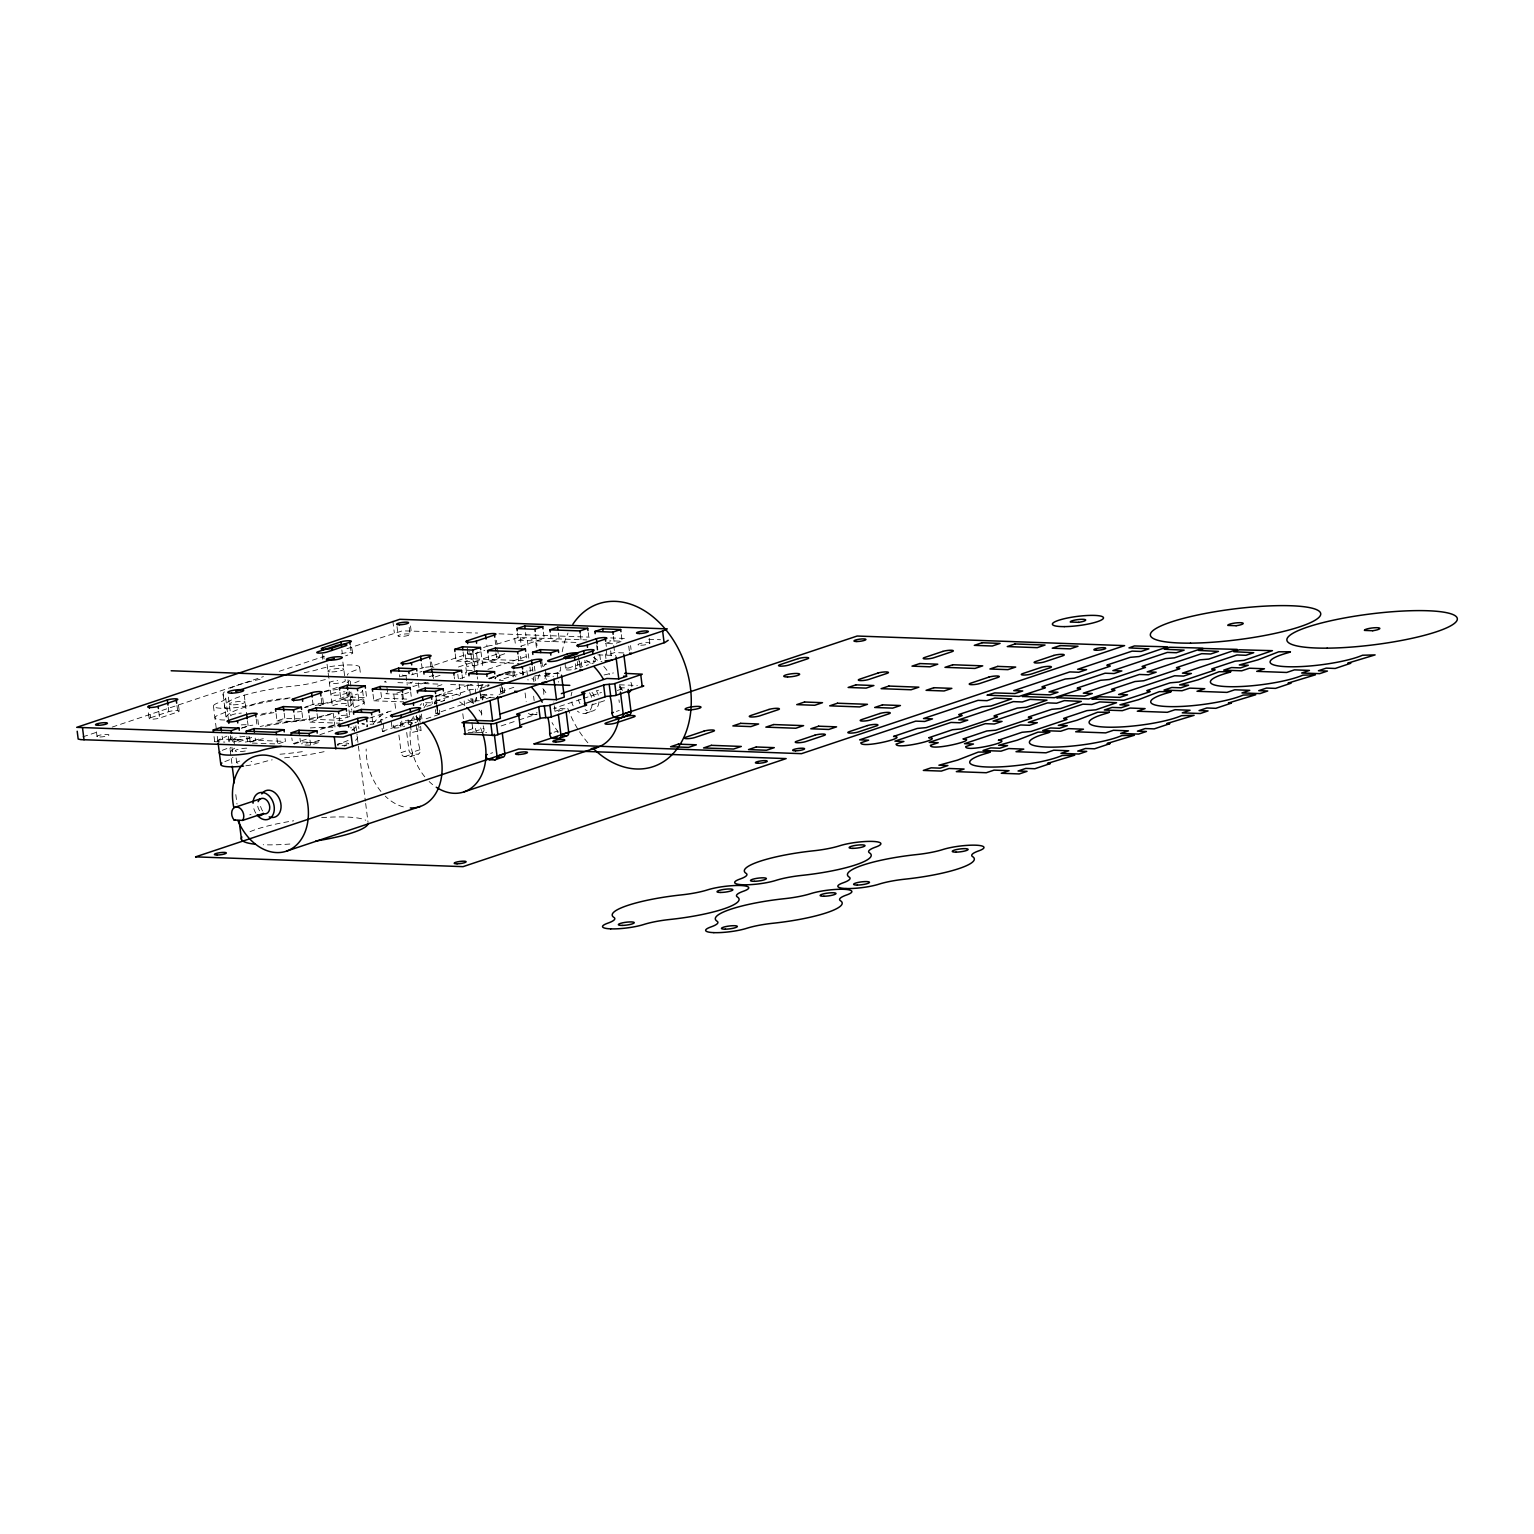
<?xml version="1.0" encoding="UTF-8"?>
<svg xmlns="http://www.w3.org/2000/svg" width="1534" height="1534" viewBox="0 0 1534 1534"><rect width="100%" height="100%" fill="white"/><g stroke="black" fill="none" stroke-linecap="round" stroke-linejoin="round"><path stroke-width="0.75" stroke-dasharray="5 3.75" d="M381.467 723.549L380.988 719.58L386.99 717.433M384.401 731.584L382.445 731.334L381.966 727.442M420.124 722.437L419.645 718.526L413.183 718.123M405.398 720.712L409.904 720.884L411.38 732.581L421.045 730.376L420.623 726.33M433.911 667.271L430.019 666.638L466.298 654.404L473.833 653.887M439.223 713.809L435.924 713.483L472.204 701.191L479.394 700.712M465.32 654.711L466.796 666.408L476.671 665.296L499.643 657.645L499.796 653.331M504.552 692.217L500.832 691.834L500.333 687.922M503.248 680.693L499.355 680.061L532.451 669.974M382.465 731.277L407.641 722.763L416.193 722.054M419.645 718.526L409.904 720.884M421.045 730.376L419.166 729.973M500.832 691.757L515.347 686.772M604.051 674.979L613.389 672.947M439.184 714.403L425.819 718.871M435.368 701.287L470.727 689.495L477.553 689.034M385.878 681.23L384.344 681.882L386.28 682.208M387.354 692.927L385.859 693.713L402.752 694.442M425.551 702.687L437.132 702.917L424.343 707.174M82.817 736.857L96.354 732.351M112.174 727.078L263.407 676.59M279.207 671.317L324.364 656.245M346.933 648.709L402.349 630.838L477.63 633.043M150.639 717.72L168.798 711.642A6.002 1.074 -7.2 0 1 177.196 710.51A6.002 1.074 -7.2 0 1 177.791 711.968L159.632 718.046A6.002 1.074 -7.2 0 1 151.233 719.178A6.002 1.074 -7.2 0 1 150.639 717.72L149.795 711.124M341.181 653.944L342.312 653.58A6.002 1.074 -7.2 0 1 350.711 652.429A6.002 1.074 -7.2 0 1 351.305 653.906L345.629 655.804M241.337 728.362L248.144 726.081A6.002 1.074 -7.2 0 1 252.842 725.141M305.093 707.078L308.507 705.947M309.638 705.563L313.051 704.432A6.002 1.074 -7.2 0 1 321.431 703.281A6.002 1.074 -7.2 0 1 322.044 704.758L319.762 705.506M419.798 668.786L422.08 668.038A6.002 1.074 -7.2 0 1 423.825 667.558M468.714 651.701L469.941 652.046M483.574 647.501L486.968 646.37L486.508 642.708M496.46 644.318L518.377 637.473L586.87 639.927M411.591 674.864L421.984 671.393M475.521 653.503L484.802 650.416M214.07 736.569L214.702 741.689L222.507 739.1L240.474 739.752L240.013 736.09M276.082 713.578L277.021 720.903L284.806 718.296L302.792 718.947L301.853 711.642M339.954 692.275L340.874 699.581L348.659 696.973L366.645 697.644L365.725 690.319M455.214 653.791L456.135 661.096L463.92 658.508L524.57 660.732M517.514 633.005L518.434 640.311L526.22 637.703L525.568 632.583M233.667 742.034L240.474 739.752M277.021 720.903L295.007 721.555L302.792 718.947M340.874 699.581L358.86 700.233L366.645 697.644M411.726 682.592L410.172 682.342M429.252 676.743L433.738 675.248M458.417 667.002L497.802 653.848M520.525 646.274L544.206 638.374L543.285 631.049M435.292 676.916L442.041 674.672M504.763 653.733L496.402 656.667L500.295 657.242M425.532 682.4L413.087 686.561L412.493 681.882M250.119 742.092L255.469 740.308L285.439 741.401L285.075 738.468M309.159 715.515L309.983 722.111L317.768 719.504L345.438 720.52M373.011 694.212L373.855 700.789L381.64 698.181L409.31 699.197M401.544 691.527L393.759 694.116L395.791 710.204M428.159 682.649L425.148 682.898M404.688 693.79L408.581 692.505M437.458 686.197L441.945 684.682M459.893 678.699L466.624 676.456M487.927 669.342L528.808 655.689M252.285 743.07L277.654 743.99L285.439 741.401M306.321 739.215L292.726 743.741L291.805 737.969M319.916 734.671L333.511 730.126M369.771 718.027L387.891 711.987M435.733 696.072L445.359 692.793M447.621 692.045L470.286 684.471M488.426 678.431L511.071 670.857M294.106 744.067L300.434 741.938L318.42 742.609L318.132 740.404M472.146 684.624L470.113 684.548M489.212 678.929L511.647 671.451M441.715 695.88L449.5 693.272M505.568 674.557L513.353 671.95M479.202 685.602L483.095 684.298M605.355 643.494L613.159 640.886M305.017 745.006L310.635 745.198L318.42 742.609M370.116 724.297L373.913 724.086M377.306 722.936L380.72 721.805L379.895 715.227M440.68 701.786L444.572 700.482L443.748 693.905M480.602 688.402L489.231 685.506M607.617 643.571L614.348 643.82L622.152 641.212L609.784 640.771M398.974 727.71A6.002 1.074 -7.2 0 1 392.762 727.941A6.002 1.074 -7.2 0 1 393.433 726.598L411.611 720.539A6.002 1.074 -7.2 0 1 419.99 719.388M479.797 690.281L480.679 697.299L488.464 694.691M544.532 675.976L552.336 673.388M571.262 669.802A6.002 1.074 -7.2 0 1 565.988 669.783A6.002 1.074 -7.2 0 1 566.947 668.517L585.125 662.458A6.002 1.074 -7.2 0 1 595.134 661.538M623.629 652.909L614.635 652.583L606.85 655.191L605.949 648.173M544.896 673.33C544.225 675.593 566.429 671.969 559.431 670.972M490.727 697.203L482.405 699.983L480.928 688.287M499.029 694.442L503.171 693.061L502.596 688.383M403.557 726.541L404.688 726.176M409.233 724.662L412.646 723.511M414.928 722.763L416.059 722.38M574.694 669.207A6.002 1.074 -7.2 0 0 575.94 668.862L577.072 668.479M580.485 667.328L582.747 666.581M586.161 665.449L588.442 664.682M591.836 663.551L594.118 662.784L593.466 657.664M398.917 735.054L401.141 752.6L408.926 750.011A3.988 2.915 71.5 0 0 412.416 754.019L417.612 754.21A3.988 2.915 71.5 0 0 419.971 749.685A49.951 36.394 71.5 0 1 417.842 728.477M467.928 730.318L472.779 728.688A3.988 2.915 71.5 0 0 475.425 732.523M419.971 749.685L412.186 752.293A3.988 2.915 71.5 0 1 409.827 756.799L404.631 756.607A3.988 2.915 71.5 0 1 401.141 752.6M476.23 732.466A3.988 2.915 71.5 0 0 476.039 730.97L483.843 728.382A49.951 36.394 71.5 0 1 483.191 725.793M597.225 690.664L598.528 690.223M404.631 756.607L412.416 754.019M528.521 713.291A3.988 2.915 71.5 0 0 530.783 714.499L537.111 712.39M501.119 725.946L516.824 720.692M519.067 719.945L536.996 713.962M581.022 699.274L553.755 708.363L565.758 708.804L557.973 711.412L554.963 711.297L553.793 701.939M583.284 698.507L601.462 692.448M409.827 756.799L418.245 754.134M530.783 714.499L536.958 714.365M554.963 711.297L562.748 708.689M617.262 690.492L625.067 687.903L618.317 687.654M249.716 814.861L251.001 814.439M591.568 705.026L606.697 699.964M585.298 713.425L592.047 711.182M490.688 753.367L492.644 752.715M554.062 732.217L557.475 731.066A3.988 2.915 71.5 0 0 557.667 732.562M616.38 711.412L619.295 710.434M400.412 676.379L406.376 675.631M600.983 661.576L601.961 661.288M468.177 732.504L486.604 732.447M499.01 633.83L589.267 637.128M610.647 637.914L627.272 638.528M648.652 639.294L660.521 639.736M518.434 640.311L579.085 642.535M597.857 654.865L615.843 655.517M456.135 661.096L519.086 663.417M544.743 664.356L546.43 664.414M472.146 670.454L465.396 670.205L465.952 674.596M545.586 673.138L559.066 673.637M535.539 675.65L553.525 676.321M619.352 684.797L637.339 685.468M397.9 682.63L441.389 684.222M450.613 684.548L488.195 685.928L488.004 684.471M481.714 694.461L492.97 694.864M480.679 697.299L495.674 697.855M435.023 700.137L444.572 700.482M373.855 700.789L403.825 701.882M370.039 721.421L380.72 721.805M309.983 722.111L339.954 723.204M362.254 724.01L364.498 724.106M214.702 741.689L224.827 742.072M382.925 719.887L380.969 719.638M437.132 702.073L434.505 701.843L434.947 705.698M594.483 656.456L595.556 661.825M496.345 640.349L497.054 643.935M431.457 662.017L432.511 667.386A6.002 1.074 -7.2 0 0 425.532 667.252M351.689 647.559L352.743 652.928M649.266 638.451L649.86 643.13M630.589 645.584L631.068 649.496M628.729 646.121L629.323 650.799M621.308 634.635L622.056 640.483M613.427 636.514L614.348 643.82M613.734 645.565L614.635 652.583M610.666 650.819L611.548 657.837M606.045 644.184L606.313 646.37M605.374 653.906L605.949 658.585M599.775 654.673L600.657 661.691M597.34 646.044L597.8 649.687M596.668 645.507L597.263 650.186M588.251 632.698L588.711 636.361M584.837 660.272L585.125 662.458M580.37 634.577L581.098 640.426M581.252 662.055L581.75 665.948M579.507 661.212L580.408 668.23M578.414 656.916L580.005 667.252M577.359 661.557L577.858 665.449M575.288 663.743L575.94 668.862M566.755 667.06L566.947 668.517M558.453 633.063L559.201 638.911L551.415 641.519L550.572 634.942M557.226 672.812L558.414 682.17M545.471 670.147L546.66 679.504M541.847 661.365L542.748 668.383M541.061 665.104L541.329 667.309M535.596 634.386L537.015 645.641M536.401 647.386L535.213 638.029L527.428 640.637L528.022 645.315M534.369 666.293L534.963 670.972M534.867 675.842L535.462 681.019M532.336 666.964L532.892 671.355M533.333 676.993L533.928 681.671M528.252 653.791L528.808 658.182M529.92 666.945L530.476 671.336M533.621 696.187L534.158 700.578M526.047 654.232L526.507 657.875M526.852 670.741L528.041 680.099M520.237 637.492L521.407 646.849M522.883 671.183L523.343 674.826M520.467 656.399L520.831 659.313M522.308 671.01L522.864 675.401M525.088 692.946L526.2 701.728M518.166 656.092L518.799 661.212M514.638 638.24L515.52 645.258M513.89 670.837L514.638 676.686M504.226 688.421L504.724 692.333M497.553 648.594L498.742 657.952M502.193 687.405L502.768 692.083M501.484 684.087L502.366 691.105M495.137 640.119L495.693 644.51M495.904 652.832L496.901 659.716L489.097 662.304L488.272 655.727M500.084 687.731L500.966 694.749M495.156 676.743L495.424 678.948M480.986 651.854L482.788 666.178M477.707 652.027L477.803 652.755A6.002 1.074 -7.2 0 1 475.502 653.35M476.499 653.196L477.975 664.893M480.353 694.039L481.235 701.057M477.266 676.82L477.534 679.025M477.994 682.668L478.589 687.347M473.105 653.714L475.31 671.125M474.389 670.531L472.913 658.834L465.128 661.442L466.604 673.138M470.9 653.944L472.376 665.641M475.348 689.054L476.825 700.75M472.856 698.967L473.45 703.646M471.935 698.392L472.53 703.071M469.749 689.801L471.226 701.498M463.095 651.931L463.92 658.508M467.237 684.816L468.177 692.141M472.606 727.231L472.779 728.688M471.935 722.591L473.124 731.948M462.079 674.807L462.539 678.469M464.15 700.98L464.744 705.659M457.803 674.27L458.359 678.642M459.088 684.49L460.373 694.729M462.789 713.751L463.517 719.599M454.198 676.686L454.486 678.872M439.338 710.089L439.817 714M435.867 695.784L436.787 703.09M437.094 705.352L438.283 714.71M432.856 673.963L433.451 678.642M436.404 702.035L437.88 713.732M432.147 670.646L433.048 677.664M436.596 705.755L437.478 712.773M432.3 675.171L432.473 676.647M430.229 661.787L430.977 667.635M435.445 709.59L435.924 713.483M432.032 701.498L432.3 703.703M421.524 663.647L422.08 668.038M423.307 703.358L423.595 705.563M417.114 673.177L417.593 676.82M418.341 682.822L418.935 687.5M410.518 625.93L411.112 630.608M421.294 714.039L422.042 719.887M409.175 627.348L410.057 634.367A6.002 1.074 -7.2 0 1 400.988 636.476A6.002 1.074 -7.2 0 1 401.314 634.539A6.002 1.074 -7.2 0 1 410.077 634.462M419.856 715.017L420.412 719.408M412.723 672.966L412.895 674.423A6.002 1.074 -7.2 0 1 412.109 674.653M418.283 722.955L419.568 730.951M416.922 716.972L417.516 721.651M416.481 715.362L417.075 720.04M416.078 724.796L416.98 731.814M410.69 691.968L411.246 696.359M406.011 675.612L407.181 684.969M411.419 719.062L411.611 720.539M397.018 626.601L398.188 635.958M408.082 719.695L408.677 724.374M402.809 693.847L403.538 699.696M392.857 621.174L394.334 632.871M399.415 674.711L399.684 676.897M401.908 694.442L402.656 700.29M406.702 732.466L408.926 750.011M401.697 721.076L402.426 726.924M400.297 722.303L400.892 726.982M393.241 725.141L393.433 726.598M386.875 686.887L387.757 693.905M391.266 721.709L391.995 727.557M380.892 692.333L381.64 698.181M383.117 723.588L383.999 730.606M372.014 717.087L372.935 724.412M367.316 724.623L367.585 726.828M359.646 667.309L360.528 674.327M362.599 690.703L364.67 707.078M358.112 694.384L358.86 700.233M350.289 645.852L351.305 653.906M358.592 726.502L358.879 728.688M350.27 681.211L351.171 688.229M351.746 692.908L354.124 711.623M355.888 725.659L357.077 735.016M357.307 737.375L365.36 801.093M365.667 803.452L368.045 822.339M347.969 679.869L348.851 686.887M349.445 691.566L351.804 710.28M353.875 726.656L354.757 733.693M348.007 691.853L348.659 696.973M341.852 649.917L342.312 653.58M342.887 662.074L345.246 680.789A7.996 1.438 -7.2 0 1 338.17 683.205A7.996 1.438 -7.2 0 1 329.407 682.879A7.996 1.438 -7.2 0 1 337.595 680.387M346.722 692.486L349.675 715.879M346.818 713.291L347.278 716.953M339.225 717.356L339.685 720.999M327.068 664.222L332.379 706.33M333.262 713.348L335.332 729.724M323.693 655.977L324.058 658.911M322.734 697.932L323.482 703.78M321.2 698.181L322.044 704.758M317.039 713.655L317.768 719.504M312.495 700.041L313.051 704.432M309.983 740.078L310.635 745.198M299.974 738.295L300.434 741.938M294.164 714.978L295.007 721.555M284.154 713.176L284.806 718.296M276.925 738.142L277.654 743.99M257.846 719.599L258.575 725.448M256.216 719.101L256.964 724.949M255.2 738.103L255.469 740.308M244.232 694.998L246.61 713.713M247.492 720.731L248.144 726.081M249.563 737.106L250.157 741.785M246.859 736.32L247.588 742.168M228.413 697.145L230.79 715.86M233.743 739.254L234.625 746.272M236.102 757.969L236.696 762.647M231.96 736.512L232.689 742.36M225.69 698.066L228.662 721.459M230.426 735.495L231.308 742.514M231.902 747.192L232.497 751.871A63.929 11.543 -7.2 0 1 230.56 747.326M223.082 694.384L226.054 717.778M228.413 736.493L229.007 741.171M230.158 749.781L231.941 763.932M235.814 794.612L237.003 804.065M222.123 736.167L222.507 739.1M213.418 705.947L216.371 729.34M217.272 736.358L217.847 741.037M178.5 705.161L179.229 711.009M176.966 705.391L177.791 711.968M168.261 707.27L168.798 711.642M158.788 711.469L159.632 718.046M148.453 712.831L149.201 718.679M96.469 731.814L97.064 736.493M467.295 647.904L467.678 652.928M565.087 663.167L565.509 669.495M512.95 672.793L513.238 677.012M322.293 654.289L322.715 660.598M536.919 714.518A3.988 2.915 71.5 0 1 535.98 714.691M558.491 732.197A49.951 36.394 71.5 0 1 552.029 722.591M543.822 694.384A49.951 36.394 71.5 0 1 543.88 686.407M544.973 678.814A49.951 36.394 71.5 0 1 546.967 672.122M593.428 657.281A49.951 36.394 71.5 0 1 597.972 660.675M603.821 666.446A49.951 36.394 71.5 0 1 609.688 674.423M618.95 699.811A49.951 36.394 71.5 0 1 619.295 702.495M537.897 678.968A49.951 36.394 71.5 0 1 539.393 674.442M543.496 666.581A49.951 36.394 71.5 0 1 546.162 663.206M586.41 660.272A49.951 36.394 71.5 0 1 590.322 663.225M622.497 690.415A7.785 5.676 71.5 0 1 620.081 684.643M630.896 682.285A7.785 5.676 71.5 0 1 631.874 686.791M587.867 742.782A85.904 62.606 71.5 0 1 567.101 706.522M560.658 670.895A85.904 62.606 71.5 0 1 560.658 666.983M562.192 651.816A85.904 62.606 71.5 0 1 568.002 633.043M337.403 744.661A6.002 1.074 -7.2 0 1 344.767 743.185A6.002 1.074 -7.2 0 1 348.582 744.009M346.933 744.738A6.002 1.074 -7.2 0 1 337.518 745.601M406.433 675.535A6.002 1.074 -7.2 0 1 402.464 674.96M471.341 653.867A6.002 1.074 -7.2 0 1 468.81 652.429M487.352 646.255A6.002 1.074 -7.2 0 1 492.874 645.296M301.584 711.393A6.002 1.074 -7.2 0 1 297.404 711.929M231.212 715.227A7.996 1.438 -7.2 0 1 235.757 713.809M238.94 713.31A7.996 1.438 -7.2 0 1 241.317 713.099M222.238 750.356A23.969 4.334 -7.2 0 1 224.597 749.417A31.965 5.772 -7.2 0 0 228.413 747.844M355.447 727.097A63.929 11.543 -7.2 0 1 351.823 730.261M319.666 740.596A63.929 11.543 -7.2 0 1 301.45 743.837M229.122 741.862A63.929 11.543 -7.2 0 1 233.072 736.569M265.229 726.234A63.929 11.543 -7.2 0 1 298.229 721.133A31.965 5.772 -7.2 0 0 324.345 716.11A23.969 4.334 -7.2 0 1 333.511 713.866M349.81 711.872A23.969 4.334 -7.2 0 1 351.919 711.776M341.2 715.573A7.996 1.438 -7.2 0 1 349.56 716.282A7.996 1.438 -7.2 0 1 338.305 718.679A7.996 1.438 -7.2 0 1 335.773 716.742M245.306 751.008A7.996 1.438 -7.2 0 1 235.852 751.353A7.996 1.438 -7.2 0 1 239.036 749.129A7.996 1.438 -7.2 0 1 249.313 748.228M245.881 765.773A23.969 4.334 -7.2 0 0 262.026 762.417A31.965 5.772 -7.2 0 1 272.227 759.829M224.827 761.573A23.969 4.334 -7.2 0 1 226.073 761.113A31.965 5.772 -7.2 0 0 232.919 757.24M284.595 757.815A31.965 5.772 -7.2 0 1 288.143 757.413A63.929 11.543 -7.2 0 0 324.537 751.564M356.923 736.032A63.929 11.543 -7.2 0 1 354.546 741.152M346.358 745.256A63.929 11.543 -7.2 0 1 344.191 746.08M230.925 751.43A63.929 11.543 -7.2 0 1 236.006 747.442M251.077 741.766A63.929 11.543 -7.2 0 1 263.311 738.679M320.414 729.321A31.965 5.772 -7.2 0 0 325.822 727.806A23.969 4.334 -7.2 0 1 334.987 725.563M366.607 724.968A23.969 4.334 -7.2 0 1 366.511 726.732M361.775 723.645A23.969 4.334 -7.2 0 1 364.267 724.048M350.883 727.327A7.996 1.438 -7.2 0 1 350.96 728.056M251.787 761.324A7.996 1.438 -7.2 0 1 251.039 761.65M237.962 763.184A7.996 1.438 -7.2 0 1 241.663 760.596M245.306 742.053A23.969 4.334 -7.2 0 0 259.073 739.024A31.965 5.772 -7.2 0 1 261.605 738.276M218.844 742.226A23.969 4.334 -7.2 0 1 223.12 737.72A31.965 5.772 -7.2 0 0 226.936 736.147M333.818 725.064A63.929 11.543 -7.2 0 1 321.584 728.171M260.358 715.266A63.929 11.543 -7.2 0 1 274.528 712.505M318.938 705.544A31.965 5.772 -7.2 0 0 322.869 704.413A23.969 4.334 -7.2 0 1 355.869 700.06A23.969 4.334 -7.2 0 1 358.822 705.736A31.965 5.772 -7.2 0 0 351.976 709.59M332.801 705.698A7.996 1.438 -7.2 0 1 344.575 703.512A7.996 1.438 -7.2 0 1 345.802 705.64M348.87 706.867A63.929 11.543 -7.2 0 0 351.19 699.772A31.965 5.772 -7.2 0 1 357.345 694.039M332.341 713.368A63.929 11.543 -7.2 0 1 283.694 722.303A31.965 5.772 -7.2 0 0 260.128 726.579M226.15 717.068A63.929 11.543 -7.2 0 1 287.951 698.584M362.503 690.281A23.969 4.334 -7.2 0 1 360.682 692.601M324.575 691.815A23.969 4.334 -7.2 0 1 337.538 689.36M346.435 692.237A7.996 1.438 -7.2 0 1 340.471 694.787A7.996 1.438 -7.2 0 1 330.96 694.729A7.996 1.438 -7.2 0 1 338.247 692.179M343.443 691.815A7.996 1.438 -7.2 0 1 345.016 691.892M241.241 724.911A7.996 1.438 -7.2 0 1 248.105 725.486A7.996 1.438 -7.2 0 1 241.547 727.749M348.141 740.423A63.929 11.543 -7.2 0 1 337.461 744.22M302.332 751.641A63.929 11.543 -7.2 0 1 278.574 754.344M238.71 742.015A63.929 11.543 -7.2 0 1 253.839 736.972M310.347 727.941A63.929 11.543 -7.2 0 1 334.968 727.346M352.36 729.705A63.929 11.543 -7.2 0 1 354.45 730.567M289.888 844.026A63.929 11.543 -7.2 0 1 263.234 844.755M250.042 831.696A63.929 11.543 -7.2 0 1 293.703 820.805M321.68 817.622A63.929 11.543 -7.2 0 1 365.763 820.249M224.769 720.021A23.969 4.334 -7.2 0 1 220.167 714.326A31.965 5.772 -7.2 0 0 226.303 708.574A63.929 11.543 -7.2 0 1 293.799 686.043A31.965 5.772 -7.2 0 0 319.916 681.019A23.969 4.334 -7.2 0 1 329.081 678.776M351.018 692.007A63.929 11.543 -7.2 0 1 315.218 705.506M308.123 706.906A63.929 11.543 -7.2 0 1 304.461 707.558M359.205 680.904A23.969 4.334 -7.2 0 1 355.869 682.342A31.965 5.772 -7.2 0 0 354.795 682.726M261.528 714.115A31.965 5.772 -7.2 0 1 271.518 712.083M349.445 680.444A63.929 11.543 -7.2 0 1 347.144 682.668M337.403 687.366A63.929 11.543 -7.2 0 1 323.578 691.546M290.003 697.817A63.929 11.543 -7.2 0 1 280.741 698.91A31.965 5.772 -7.2 0 0 254.625 703.933A23.969 4.334 -7.2 0 1 221.644 708.286A23.969 4.334 -7.2 0 1 218.691 702.63A31.965 5.772 -7.2 0 0 224.827 696.877A63.929 11.543 -7.2 0 1 224.386 691.872M230.253 688.133A63.929 11.543 -7.2 0 1 262.832 678.737M304.25 672.659A31.965 5.772 -7.2 0 0 318.439 669.323A23.969 4.334 -7.2 0 1 351.439 664.97A23.969 4.334 -7.2 0 1 354.392 670.626A31.965 5.772 -7.2 0 0 347.374 675.171M599.008 701.805A13.979 10.182 71.5 0 1 585.144 709.628M579.91 703.627A13.979 10.182 71.5 0 1 578.433 699.792M596.285 690.549A13.979 10.182 71.5 0 1 598.433 695.592M432.646 784.622A49.951 36.394 71.5 0 1 429.156 781.554M424.803 776.818A49.951 36.394 71.5 0 1 413.355 716.531M420.124 705.276A49.951 36.394 71.5 0 1 421.582 703.742M435.119 696.398A49.951 36.394 71.5 0 1 452.396 698.085M459.74 701.901A49.951 36.394 71.5 0 1 464.284 705.295M480.564 727.902A49.951 36.394 71.5 0 1 482.328 732.485M592.086 705.314A13.979 10.182 71.5 0 1 577.398 711.162M573.16 705.87A13.979 10.182 71.5 0 1 571.683 702.054M571.127 695.822A13.979 10.182 71.5 0 1 571.971 692.16M589.535 692.793A13.979 10.182 71.5 0 1 591.683 697.836M591.99 692.333A7.996 5.829 71.5 0 1 594.425 697.912M592.987 703.876A7.996 5.829 71.5 0 1 592.546 704.336M619.295 685.679A7.996 5.829 71.5 0 1 620.465 689.936M255.852 813.25A13.979 10.182 71.5 0 1 253.187 805.714M403.365 806.884A49.951 36.394 71.5 0 1 385.283 796.184M380.931 791.467A49.951 36.394 71.5 0 1 366.166 748.995M373.28 723.78A49.951 36.394 71.5 0 1 394.622 710.549M415.867 716.551A49.951 36.394 71.5 0 1 419.472 719.178M262.602 810.987A13.979 10.182 71.5 0 1 259.936 803.452M259.649 810.834A7.996 5.829 71.5 0 1 257.654 803.739M418.935 720.884A49.951 36.394 71.5 0 1 420.22 716.186M423.959 707.941A49.951 36.394 71.5 0 1 429.252 701.172M439.644 694.691A49.951 36.394 71.5 0 1 441.581 694.116M447.506 693.272A49.951 36.394 71.5 0 1 459.797 695.439M468.043 699.772A49.951 36.394 71.5 0 1 471.954 702.745M479.011 709.954A49.951 36.394 71.5 0 1 483.498 716.244M483.843 728.382A3.988 2.915 71.5 0 1 482.846 732.466M481.657 715.151A49.951 36.394 71.5 0 1 481.695 707.174M482.788 699.562A49.951 36.394 71.5 0 1 484.073 694.864M487.812 686.618A49.951 36.394 71.5 0 1 488.982 684.778M494.657 678.45A49.951 36.394 71.5 0 1 523.669 674.116M531.895 678.469A49.951 36.394 71.5 0 1 533.87 679.888M542.863 688.632A49.951 36.394 71.5 0 1 547.37 694.94M476.039 730.97A49.951 36.394 71.5 0 1 475.406 728.382M475.003 702.169A49.951 36.394 71.5 0 1 477.093 695.247M480.027 689.226A49.951 36.394 71.5 0 1 483.843 683.991M490.228 678.603A49.951 36.394 71.5 0 1 515.865 676.724M640.79 645.239A6.002 1.074 -7.2 0 0 649.879 643.245A6.002 1.074 -7.2 0 0 641.116 643.321A6.002 1.074 -7.2 0 0 640.79 645.239M99.863 736.991A6.002 1.074 -7.2 0 0 108.952 734.997A6.002 1.074 -7.2 0 0 100.189 735.054A6.002 1.074 -7.2 0 0 99.863 736.991M331.9 671.911A7.996 1.438 -7.2 0 0 343.789 669.188A7.996 1.438 -7.2 0 0 331.9 669.38A7.996 1.438 -7.2 0 0 331.9 671.911M233.245 704.835A7.996 1.438 -7.2 0 0 245.152 702.131A7.996 1.438 -7.2 0 0 233.245 702.323A7.996 1.438 -7.2 0 0 233.245 704.835M237.463 739.925A7.996 1.438 -7.2 0 0 249.582 737.26A7.996 1.438 -7.2 0 0 237.904 737.355A7.996 1.438 -7.2 0 0 237.463 739.925"/><path stroke-width="1.5" d="M668.21 640.272L665.066 642.42L345.629 748.63L80.861 739.637L78.176 739.043L77.199 731.239M464.035 733.885L495.233 735.476L521.771 726.675L519.834 726.349M662.63 631.049L667.271 628.882L399.818 619.295L76.7 727.346L343.098 737.087L662.63 631.049L664.107 642.746M515.788 692.237L517.341 691.508L514.657 691.24M580.696 670.569L582.249 669.859L579.929 669.591M630.014 654.117L631.567 653.388L629.611 653.139M497.649 696.494L500.41 718.43L492.625 721.018L469.788 720.232L461.964 722.667L493.756 723.78L518.76 715.63C523.708 714.211 513.027 715.093 517.955 713.674L540.026 706.349L548.923 705.544L583.649 693.962C588.557 692.582 577.954 693.426 582.843 692.026L604.933 684.682L613.83 683.876L642.305 674.174L624.626 673.349M521.502 724.681L541.502 718.046L550.399 717.241L586.659 705.007L585.106 704.7M584.32 703.722L606.409 696.378L615.307 695.573L643.781 685.947L641.845 685.621M149.431 708.209L149.162 706.024L167.321 699.945A6.002 1.074 -7.2 0 1 175.72 698.814A6.002 1.074 -7.2 0 1 176.314 700.271L176.698 703.205M322.945 650.128L322.677 647.942L340.836 641.883A6.002 1.074 -7.2 0 1 349.234 640.733A6.002 1.074 -7.2 0 1 349.829 642.209L350.116 644.395M322.677 647.942A6.002 1.074 -7.2 0 0 323.271 649.4A6.002 1.074 -7.2 0 0 331.67 648.268L349.829 642.209M149.162 706.024A6.002 1.074 -7.2 0 0 149.757 707.481A6.002 1.074 -7.2 0 0 158.155 706.349L176.314 700.271M235.737 691.393L334.374 658.469M228.873 723.377L228.508 720.462L246.667 714.384A6.002 1.074 -7.2 0 1 255.066 713.252A6.002 1.074 -7.2 0 1 255.66 714.729L255.948 716.915M293.684 700.98L293.397 698.795L311.575 692.735A6.002 1.074 -7.2 0 1 319.954 691.585A6.002 1.074 -7.2 0 1 320.568 693.061L320.932 695.976M402.79 665.315L402.426 662.4L420.604 656.341A6.002 1.074 -7.2 0 1 428.983 655.191A6.002 1.074 -7.2 0 1 429.597 656.667L429.865 658.853M467.697 643.666L467.333 640.733L485.492 634.673A6.002 1.074 -7.2 0 1 493.89 633.542A6.002 1.074 -7.2 0 1 494.485 634.999L494.773 637.185M228.508 720.462A6.002 1.074 -7.2 0 0 229.103 721.92A6.002 1.074 -7.2 0 0 237.502 720.788L255.66 714.729M293.397 698.795A6.002 1.074 -7.2 0 0 293.991 700.252A6.002 1.074 -7.2 0 0 302.39 699.12L320.568 693.061M402.426 662.4A6.002 1.074 -7.2 0 0 403.039 663.858A6.002 1.074 -7.2 0 0 411.419 662.726L429.597 656.667M467.333 640.733A6.002 1.074 -7.2 0 0 467.928 642.209A6.002 1.074 -7.2 0 0 476.326 641.059L494.485 634.999M213.514 732.197L213.226 729.992L221.011 727.404L238.997 728.056L239.285 730.242M275.813 711.393L275.526 709.207L283.33 706.599L301.316 707.251L301.584 709.456M339.666 690.07L339.397 687.884L347.183 685.276L365.169 685.947L365.437 688.133M391.074 672.908L390.787 670.722L398.591 668.115L416.577 668.786L416.845 670.972M454.927 651.605L454.658 649.4L462.443 646.811L480.43 647.463L480.698 649.649M517.226 630.8L516.958 628.614L524.743 626.006L542.729 626.658L543.017 628.863M213.226 729.992L231.212 730.644L238.997 728.056M275.526 709.207L293.512 709.858L301.316 707.251M339.397 687.884L357.384 688.536L365.169 685.947M390.787 670.722L408.773 671.374L416.577 668.786M454.658 649.4L472.645 650.071L480.43 647.463M516.958 628.614L534.944 629.266L542.729 626.658M246.475 733.386L246.207 731.2L253.992 728.612L283.963 729.705L284.25 731.891M308.794 712.601L308.507 710.415L316.292 707.807L346.262 708.9L346.55 711.105M372.647 691.278L372.359 689.092L380.164 686.484L410.134 687.577L410.403 689.782M424.036 674.116L423.767 671.93L431.553 669.323L461.523 670.435L461.811 672.621M487.908 652.813L487.62 650.608L495.424 648.019L525.395 649.112L525.663 651.298M550.207 632.008L549.939 629.822L557.724 627.214L587.695 628.307L587.963 630.512M246.207 731.2L276.178 732.293L283.963 729.705M308.507 710.415L338.477 711.508L346.262 708.9M372.359 689.092L402.349 690.185L410.134 687.577M423.767 671.93L453.738 673.023L461.523 670.435M487.62 650.608L517.61 651.701L525.395 649.112M549.939 629.822L579.91 630.915L587.695 628.307M291.441 735.035L291.172 732.849L298.957 730.242L316.944 730.913L317.212 733.099M353.74 714.25L353.472 712.044L361.257 709.456L379.243 710.108L379.512 712.294M417.612 692.927L417.325 690.741L425.11 688.133L443.096 688.785L443.384 690.99M469.001 675.765L468.733 673.579L476.518 670.972L494.504 671.643L494.773 673.829M532.873 654.443L532.586 652.257L540.371 649.668L558.357 650.32L558.644 652.506M595.173 633.657L594.885 631.452L602.689 628.863L620.676 629.515L620.944 631.72M291.172 732.849L309.159 733.501L316.944 730.913M353.472 712.044L371.458 712.716L379.243 710.108M417.325 690.741L435.311 691.393L443.096 688.785M468.733 673.579L486.719 674.231L494.504 671.643M532.586 652.257L550.572 652.909L558.357 650.32M594.885 631.452L612.871 632.123L620.676 629.515M339.685 726.713L339.417 724.508L357.575 718.449A6.002 1.074 -7.2 0 1 365.974 717.318A6.002 1.074 -7.2 0 1 366.568 718.775L366.933 721.709M404.592 705.046L404.305 702.86L422.483 696.781A6.002 1.074 -7.2 0 1 430.862 695.65A6.002 1.074 -7.2 0 1 431.476 697.107L431.744 699.312M513.622 668.651L513.334 666.465L531.512 660.387A6.002 1.074 -7.2 0 1 539.891 659.256A6.002 1.074 -7.2 0 1 540.505 660.713L540.869 663.647M578.51 646.984L578.241 644.798L596.4 638.719A6.002 1.074 -7.2 0 1 604.799 637.588A6.002 1.074 -7.2 0 1 605.393 639.064L605.681 641.25M339.417 724.508A6.002 1.074 -7.2 0 0 340.011 725.985A6.002 1.074 -7.2 0 0 348.41 724.853L366.568 718.775M404.305 702.86A6.002 1.074 -7.2 0 0 404.899 704.317A6.002 1.074 -7.2 0 0 413.298 703.186L431.476 697.107M513.334 666.465A6.002 1.074 -7.2 0 0 513.948 667.923A6.002 1.074 -7.2 0 0 522.327 666.791L540.505 660.713M578.241 644.798A6.002 1.074 -7.2 0 0 578.836 646.255A6.002 1.074 -7.2 0 0 587.234 645.124L605.393 639.064M565.739 659.026L565.471 656.82L583.649 650.761A6.002 1.074 -7.2 0 1 592.028 649.63A6.002 1.074 -7.2 0 1 592.642 651.087L592.91 653.292M392.225 717.087L391.956 714.902L410.134 708.842A6.002 1.074 -7.2 0 1 418.514 707.692A6.002 1.074 -7.2 0 1 419.127 709.168L419.396 711.354M565.471 656.82A6.002 1.074 -7.2 0 0 566.065 658.297A6.002 1.074 -7.2 0 0 574.464 657.166L592.642 651.087M391.956 714.902A6.002 1.074 -7.2 0 0 392.551 716.359A6.002 1.074 -7.2 0 0 400.949 715.227L419.127 709.168M499.643 714.25L544.493 699.274L556.478 699.715L564.282 697.107L561.502 675.171M561.367 693.636L606.793 678.469L618.796 678.91L626.581 676.302L623.801 654.385M234.606 807.421L260.569 798.773M234.127 820.057L242.698 820.383A7.996 5.829 71.5 0 0 241.26 809.377A7.996 5.829 71.5 0 0 232.804 809.07A7.996 5.829 71.5 0 0 234.127 820.057L235.431 819.635M242.698 820.383L263.464 813.442A7.996 5.829 71.5 0 1 257.079 814.938M487.294 754.498L485.837 754.996A3.988 2.915 71.5 0 0 489.365 759.713L494.562 759.905L502.347 757.297A3.988 2.915 71.5 0 0 504.839 753.52L502.27 733.041M547.964 717.778A49.951 36.394 71.5 0 1 549.69 733.674L551.147 733.175M610.264 696.992A49.951 36.394 71.5 0 1 611.989 712.869L613.447 712.39M494.562 759.905A3.988 2.915 71.5 0 0 497.054 756.109L504.839 753.52M549.69 733.674A3.988 2.915 71.5 0 0 553.218 738.391L558.414 738.583A3.988 2.915 71.5 0 0 560.926 734.805L568.711 732.197L566.123 711.738M611.989 712.869A3.988 2.915 71.5 0 0 615.518 717.605L620.714 717.797A3.988 2.915 71.5 0 0 623.226 714L631.011 711.412L628.231 689.475M489.365 759.713L492.759 758.582M553.218 738.391L557.11 737.106M615.518 717.605L617.473 716.953M558.414 738.583L566.199 735.994A3.988 2.915 71.5 0 0 568.711 732.197M620.714 717.797L628.499 715.189A3.988 2.915 71.5 0 0 631.011 711.412M286.666 851.082L420.354 806.443M464.227 791.812L597.915 747.173M501.254 697.088L496.422 697.874M546.948 681.844L542.096 682.63M611.855 660.176L605.125 660.905M623.571 676.206L626.581 676.302M171.156 670.761L569.823 685.353M626.562 715.112L628.499 715.189M562.307 735.841L566.199 735.994M497.802 757.144L502.347 757.297M640.771 674.902L642.247 686.599M612.871 632.123L613.159 634.309M616.016 656.974L618.796 678.91M620.445 692.064L623.226 714M614.808 683.57L616.284 695.266M602.689 628.863L602.958 631.049M609.209 684.337L610.685 696.033M603.61 685.084L605.086 696.781M596.4 638.719L597.052 643.839M587.234 645.124L587.503 647.31M583.649 650.761L584.109 654.424M579.91 630.915L580.178 633.101M583.649 693.962L585.125 705.659M583.246 693.004L583.84 697.682M574.464 657.166L574.732 659.352M557.724 627.214L557.992 629.4M550.572 652.909L550.859 655.114M553.908 679.236L556.478 699.715M558.338 714.326L560.926 734.805M549.901 705.237L551.377 716.934M540.371 649.668L540.754 652.583M534.944 629.266L535.213 631.452M544.302 705.985L545.797 717.682M538.722 706.752L540.198 718.449M531.512 660.387L532.068 664.778M524.743 626.006L525.031 628.211M522.327 666.791L522.615 668.977M517.61 651.701L517.878 653.906M518.76 715.63L520.237 727.327M495.424 648.019L495.693 650.205M485.492 634.673L486.048 639.064M496.422 723.089L497.898 734.786M486.719 674.231L486.987 676.436M490.036 700.559L492.625 721.018M494.293 734.192L497.054 756.109M490.842 723.837L492.318 735.534M476.326 641.059L476.595 643.264M476.518 670.972L476.882 673.905M472.645 650.071L472.913 652.257M462.443 646.811L462.808 649.726M463.862 722.859L465.339 734.556M463.46 721.881L464.054 726.56M453.738 673.023L454.026 675.228M435.311 691.393L435.598 693.579M431.553 669.323L431.84 671.528M425.11 688.133L425.493 691.067M420.604 656.341L421.16 660.713M422.483 696.781L422.943 700.444M411.419 662.726L411.706 664.912M413.298 703.186L413.586 705.372M408.773 671.374L409.06 673.579M410.134 708.842L410.594 712.485M402.349 690.185L402.617 692.371M398.591 668.115L398.955 671.048M400.949 715.227L401.218 717.433M380.164 686.484L380.528 689.418M371.458 712.716L371.727 714.902M361.257 709.456L361.621 712.37M357.384 688.536L357.652 690.741M357.575 718.449L358.227 723.569M347.183 685.276L347.739 689.667M340.836 641.883L341.392 646.255M351.113 735.035L352.59 746.732M348.41 724.853L348.678 727.039M331.67 648.268L331.938 650.454M338.477 711.508L338.765 713.693M334.335 737.317L335.812 749.014M316.292 707.807L316.656 710.721M311.575 692.735L312.131 697.107M309.159 733.501L309.427 735.706M302.39 699.12L302.677 701.326M298.957 730.242L299.418 733.904M293.512 709.858L293.799 712.044M283.33 706.599L283.886 710.99M276.178 732.293L276.465 734.498M253.992 728.612L254.452 732.255M246.667 714.384L247.223 718.775M237.502 720.788L237.77 722.974M231.212 730.644L231.5 732.849M232.228 766.291L234.319 782.819M239.093 820.575L241.471 839.462M221.011 727.404L221.49 731.047M218.154 743.376L220.819 764.431M167.321 699.945L167.973 705.065M158.155 706.349L158.424 708.535M82.548 728.094L84.025 739.791M594.003 666.638A49.951 36.394 71.5 0 1 603.245 679.025M631.375 689.533A7.785 5.676 71.5 0 1 627.962 692.716M572.891 624.223A85.904 62.606 71.5 0 1 662.324 625.661A85.904 62.606 71.5 0 1 681.326 742.341A85.904 62.606 71.5 0 1 593.083 748.304M219.861 751.813A23.969 4.334 -7.2 0 0 232.133 755.092A23.969 4.334 -7.2 0 0 260.55 750.72A31.965 5.772 -7.2 0 1 281.336 746.349M243.484 766.08A23.969 4.334 -7.2 0 1 221.931 763.031M368.179 823.528A63.929 11.543 -7.2 0 1 315.812 840.996M255.2 844.218A63.929 11.543 -7.2 0 1 241.893 837.008M482.731 733.693A49.951 36.394 71.5 0 1 476.173 783.529A49.951 36.394 71.5 0 1 436.25 787.23M466.835 707.596A49.951 36.394 71.5 0 1 478.493 723.492M618.796 719.158A49.951 36.394 71.5 0 1 591.184 748.611M253.052 803.241A13.979 10.182 71.5 0 1 266.015 793.577A13.979 10.182 71.5 0 1 273.378 813.94A13.979 10.182 71.5 0 1 257.482 815.474M422.962 722.246A49.951 36.394 71.5 0 1 441.504 776.798A49.951 36.394 71.5 0 1 410.287 807.958M233.667 806.865A49.951 36.394 71.5 0 1 277.04 758.314A49.951 36.394 71.5 0 1 301.719 838.619A49.951 36.394 71.5 0 1 237.866 820.517M261.796 793.922A13.979 10.182 71.5 0 1 275.104 792.925A13.979 10.182 71.5 0 1 280.645 810.086A13.979 10.182 71.5 0 1 269.198 816.855M258.134 801.649A7.996 5.829 71.5 0 1 265.574 799.272A7.996 5.829 71.5 0 1 269.62 809.185A7.996 5.829 71.5 0 1 262.985 813.538M531.684 687.443A49.951 36.394 71.5 0 1 542.231 702.208M195.604 856.854L463.038 866.652L786.156 758.601L518.722 749.014L195.604 856.854M534.062 743.875L801.477 753.673L1124.614 645.622L857.161 636.035L534.062 743.875M893.613 736.435C910.199 737.106 860.651 748.899 860.842 742.782L868.627 740.193L859.634 739.848L915.721 721.133L924.714 721.459L932.499 718.871L923.506 718.545L978.021 700.348L987.014 700.674L994.799 698.066L1011.731 698.871L991.041 705.966L982.144 706.771L960.054 714.115C955.011 715.496 965.768 714.614 960.859 716.052L926.133 727.634L917.236 728.439L893.613 736.435M928.875 737.72C945.327 738.429 895.875 750.184 896.105 744.067L903.89 741.478L894.897 741.152L950.965 722.437L959.958 722.763L967.762 720.155L958.769 719.829L1013.284 701.632L1022.277 701.958L1030.062 699.37L1046.993 700.156L1026.304 707.27L1017.387 708.056L995.317 715.4C990.37 716.857 1001.127 715.879 996.122 717.356L961.396 728.938L952.499 729.724L928.875 737.72M963.199 738.985C979.862 739.656 930.045 751.449 930.429 745.332L938.214 742.724L929.221 742.398L985.288 723.684L994.281 724.01L1002.066 721.421L993.073 721.076L1047.588 702.879L1056.581 703.224L1064.366 700.616L1081.317 701.422L1060.608 708.516L1051.71 709.322L1029.64 716.646C1024.808 718.085 1035.297 717.164 1030.445 718.602L995.719 730.184L986.822 730.97L963.275 738.909M987.225 695.19L1019.075 696.417L1044.06 688.287C1049.007 686.887 1038.307 687.75 1043.254 686.331L1065.344 678.987L1074.241 678.201L1108.967 666.619C1113.818 665.277 1103.33 666.024 1108.162 664.663L1130.232 657.338L1139.129 656.533L1167.623 646.83L1134.412 645.948L1128.966 647.885L1148.889 648.844L1141.104 651.451L1132.111 651.125L1077.597 669.323L1086.59 669.649L1078.805 672.256L1069.812 671.911L1013.744 690.645L1022.737 690.971L1014.933 693.56L994.741 692.908L987.302 695.113M998.461 740.27C1015.259 740.96 965.212 752.734 965.691 746.617L973.476 744.028L964.483 743.683L1020.551 724.968L1029.544 725.294L1037.329 722.706L1028.336 722.38L1082.851 704.183L1091.844 704.509L1099.629 701.901L1116.579 702.706L1095.87 709.82L1086.973 710.606L1064.903 717.95C1059.994 719.369 1070.655 718.449 1065.708 719.887L1030.982 731.469L1022.066 732.274L998.538 740.193M1022.488 696.474L1054.318 697.721L1079.322 689.571C1084.231 688.191 1073.627 689.034 1078.517 687.615L1100.607 680.291L1109.504 679.485L1144.23 667.904C1149.158 666.523 1138.458 667.367 1143.424 665.967L1165.495 658.623L1174.392 657.837L1202.886 648.115L1169.675 647.233L1164.21 649.227L1184.152 650.148L1176.367 652.736L1167.374 652.41L1112.859 670.607L1121.853 670.933L1114.067 673.541L1105.074 673.215L1048.988 691.93L1057.981 692.256L1050.196 694.864L1030.004 694.193L1022.488 696.474M1056.811 697.74L1088.641 698.967L1113.646 690.837C1118.574 689.437 1107.874 690.3 1112.84 688.881L1134.911 681.537L1143.808 680.751L1178.534 669.169C1183.443 667.769 1172.858 668.613 1177.729 667.213L1199.818 659.869L1208.715 659.083L1237.19 649.381L1203.979 648.498L1198.553 650.416L1218.475 651.394L1210.69 654.002L1201.697 653.676L1147.183 671.873L1156.176 672.199L1148.372 674.787L1139.379 674.461L1083.311 693.176L1092.304 693.521L1084.519 696.11L1064.328 695.458L1056.868 697.663M1092.055 699.025L1123.904 700.252L1148.908 692.122C1153.856 690.703 1143.175 691.566 1148.103 690.166L1170.174 682.822L1179.071 682.036L1213.797 670.454C1218.744 669.054 1208.044 669.917 1212.991 668.498L1235.081 661.173L1243.978 660.368L1272.453 650.665L1239.242 649.783L1233.796 651.72L1253.738 652.698L1245.934 655.286L1236.941 654.96L1182.426 673.158L1191.419 673.484L1183.634 676.091L1174.641 675.765L1118.574 694.48L1127.567 694.806L1119.782 697.395L1099.571 696.743L1092.131 698.948M990.005 752.063L978.366 752.063L957.484 760.135L938.904 765.217L947.897 765.562L940.112 768.151L931.119 767.825L923.334 770.432L941.32 771.084L949.105 768.476L964.1 769.033L956.315 771.64L986.285 772.733L994.07 770.126L1009.065 770.682L1001.261 773.27L1019.247 773.941L1027.051 771.334L1018.058 771.008L1025.843 768.4L1034.836 768.745L1050.406 763.529L1047.415 763.433L1074.74 755.169L1062.142 755.495A49.951 9.012 -7.2 0 1 986.88 766.981A49.951 9.012 -7.2 0 1 988.51 752.791L989.948 752.178M1049.697 732.14L1038.058 732.14L1017.176 740.213L998.596 745.294L1007.589 745.62L999.804 748.228L990.811 747.902L983.026 750.49L1001.012 751.161L1008.797 748.554L1023.792 749.11L1016.007 751.698L1045.977 752.811L1053.762 750.203L1068.757 750.759L1060.953 753.347L1078.939 754.019L1086.724 751.411L1077.731 751.085L1085.535 748.477L1094.528 748.803L1110.098 743.606L1107.107 743.511L1134.431 735.246L1121.833 735.572A49.951 9.012 -7.2 0 1 1046.552 747.058A49.951 9.012 -7.2 0 1 1048.201 732.868L1049.639 732.255M1109.389 712.217L1107.893 712.946A49.951 9.012 -7.2 0 0 1106.244 727.135A49.951 9.012 -7.2 0 0 1181.525 715.649L1194.123 715.323L1166.78 723.569L1169.79 723.684L1154.201 728.88L1145.227 728.554L1137.423 731.162L1146.416 731.488L1138.631 734.077L1120.645 733.425L1128.43 730.836L1113.454 730.28L1105.669 732.888L1075.679 731.776L1083.483 729.187L1068.489 728.631L1060.703 731.239L1042.717 730.567L1050.502 727.979L1059.495 728.305L1067.281 725.697L1058.287 725.371L1076.868 720.29L1097.75 712.217L1109.389 712.217M1171.017 691.642L1169.502 692.371A49.951 9.012 -7.2 0 0 1167.873 706.56A49.951 9.012 -7.2 0 0 1243.154 695.075L1255.732 694.749L1228.408 703.013L1231.399 703.109L1215.829 708.324L1206.836 707.979L1199.051 710.587L1208.044 710.913L1200.259 713.521L1182.273 712.85L1190.058 710.261L1175.063 709.705L1167.278 712.313L1137.308 711.22L1145.093 708.612L1130.117 708.056L1122.313 710.664L1104.327 710.012L1112.131 707.404L1121.124 707.73L1128.909 705.141L1119.916 704.796L1138.477 699.715L1159.378 691.642L1171.017 691.642M1230.69 671.719L1229.194 672.448A49.951 9.012 -7.2 0 0 1227.564 686.638A49.951 9.012 -7.2 0 0 1302.845 675.152L1315.424 674.826L1288.1 683.09L1291.091 683.186L1275.521 688.383L1266.528 688.057L1258.743 690.664L1267.736 690.99L1259.951 693.598L1241.965 692.927L1249.75 690.338L1234.755 689.782L1226.97 692.39L1196.999 691.278L1204.784 688.689L1189.79 688.133L1182.005 690.741L1164.018 690.089L1171.803 687.481L1180.796 687.807L1188.601 685.219L1179.608 684.873L1198.169 679.792L1219.07 671.719L1230.69 671.719M1290.382 651.797L1288.886 652.525A49.951 9.012 -7.2 0 0 1287.256 666.715A49.951 9.012 -7.2 0 0 1362.537 655.229L1375.116 654.903L1347.792 663.148L1350.783 663.263L1335.213 668.46L1326.22 668.134L1318.435 670.741L1327.428 671.067L1319.643 673.656L1301.657 673.004L1309.442 670.416L1294.447 669.859L1286.662 672.467L1256.691 671.355L1264.476 668.766L1249.481 668.21L1241.696 670.818L1223.71 670.147L1231.495 667.558L1240.488 667.884L1248.273 665.277L1239.299 664.951L1257.861 659.869L1278.742 651.797L1290.382 651.797M336.445 645.565L318.286 651.624A6.002 1.074 -7.2 0 0 318.88 653.101A6.002 1.074 -7.2 0 0 327.279 651.95L345.438 645.891A6.002 1.074 -7.2 0 0 344.843 644.433A6.002 1.074 -7.2 0 0 336.445 645.565M567.254 654.002L549.095 660.08A6.002 1.074 -7.2 0 0 549.69 661.538A6.002 1.074 -7.2 0 0 558.088 660.406L576.247 654.347A6.002 1.074 -7.2 0 0 575.653 652.87A6.002 1.074 -7.2 0 0 567.254 654.002M798.179 658.623L780.001 664.682A6.002 1.074 -7.2 0 0 780.614 666.139A6.002 1.074 -7.2 0 0 788.994 665.008L807.172 658.949A6.002 1.074 -7.2 0 0 806.577 657.472A6.002 1.074 -7.2 0 0 798.179 658.623M624.664 716.685L606.505 722.744A6.002 1.074 -7.2 0 0 607.1 724.221A6.002 1.074 -7.2 0 0 615.479 723.089L633.657 717.011A6.002 1.074 -7.2 0 0 633.063 715.553A6.002 1.074 -7.2 0 0 624.664 716.685M704.01 731.124L685.832 737.202A6.002 1.074 -7.2 0 0 686.446 738.659A6.002 1.074 -7.2 0 0 694.825 737.528L713.003 731.45A6.002 1.074 -7.2 0 0 712.409 729.992A6.002 1.074 -7.2 0 0 704.01 731.124M768.918 709.475L750.74 715.534A6.002 1.074 -7.2 0 0 751.334 716.992A6.002 1.074 -7.2 0 0 759.733 715.86L777.911 709.801A6.002 1.074 -7.2 0 0 777.297 708.324A6.002 1.074 -7.2 0 0 768.918 709.475M877.947 673.062L859.769 679.14A6.002 1.074 -7.2 0 0 860.363 680.597A6.002 1.074 -7.2 0 0 868.762 679.466L886.94 673.407A6.002 1.074 -7.2 0 0 886.326 671.93A6.002 1.074 -7.2 0 0 877.947 673.062M942.835 651.413L924.657 657.472A6.002 1.074 -7.2 0 0 925.27 658.93A6.002 1.074 -7.2 0 0 933.65 657.798L951.828 651.739A6.002 1.074 -7.2 0 0 951.233 650.263A6.002 1.074 -7.2 0 0 942.835 651.413M678.354 744.143L670.569 746.732L688.555 747.384L696.34 744.795L678.354 744.143M740.654 723.339L732.868 725.927L750.855 726.598L758.64 723.99L740.654 723.339M804.525 702.016L796.74 704.624L814.727 705.276L822.512 702.687L804.525 702.016M855.914 684.854L848.129 687.462L866.116 688.114L873.901 685.525L855.914 684.854M919.786 663.551L912.001 666.139L929.987 666.811L937.773 664.203L919.786 663.551M982.086 642.746L974.301 645.354L992.287 646.006L1000.072 643.398L982.086 642.746M711.335 745.332L703.55 747.94L733.52 749.033L741.306 746.444L711.335 745.332M773.635 724.547L765.849 727.135L795.82 728.247L803.605 725.64L773.635 724.547M837.487 703.224L829.702 705.832L859.673 706.925L867.477 704.317L837.487 703.224M888.895 686.062L881.11 688.67L911.081 689.763L918.866 687.174L888.895 686.062M952.748 664.759L944.963 667.348L974.934 668.441L982.738 665.852L952.748 664.759M1015.048 643.954L1007.263 646.562L1037.252 647.655L1045.037 645.047L1015.048 643.954M756.3 746.981L748.515 749.589L766.482 750.241L774.287 747.652L756.3 746.981M818.6 726.196L810.815 728.784L828.801 729.455L836.586 726.848L818.6 726.196M882.453 704.873L874.668 707.481L892.654 708.133L900.439 705.525L882.453 704.873M933.861 687.711L926.076 690.319L944.062 690.971L951.847 688.363L933.861 687.711M997.714 666.389L989.929 668.997L1007.915 669.649L1015.7 667.06L997.714 666.389M1060.013 645.603L1052.228 648.192L1070.214 648.863L1077.999 646.255L1060.013 645.603M814.918 735.189L796.74 741.248A6.002 1.074 -7.2 0 0 797.354 742.724A6.002 1.074 -7.2 0 0 805.733 741.593L823.911 735.515A6.002 1.074 -7.2 0 0 823.317 734.057A6.002 1.074 -7.2 0 0 814.918 735.189M879.826 713.521L861.648 719.599A6.002 1.074 -7.2 0 0 862.242 721.057A6.002 1.074 -7.2 0 0 870.641 719.925L888.819 713.847A6.002 1.074 -7.2 0 0 888.205 712.39A6.002 1.074 -7.2 0 0 879.826 713.521M988.855 677.127L970.677 683.205A6.002 1.074 -7.2 0 0 971.271 684.663A6.002 1.074 -7.2 0 0 979.67 683.531L997.848 677.453A6.002 1.074 -7.2 0 0 997.234 675.995A6.002 1.074 -7.2 0 0 988.855 677.127M1053.743 655.459L1035.565 661.538A6.002 1.074 -7.2 0 0 1036.179 662.995A6.002 1.074 -7.2 0 0 1044.558 661.863L1062.736 655.804A6.002 1.074 -7.2 0 0 1062.142 654.328A6.002 1.074 -7.2 0 0 1053.743 655.459M1040.972 667.501L1022.814 673.56A6.002 1.074 -7.2 0 0 1023.408 675.037A6.002 1.074 -7.2 0 0 1031.807 673.886L1049.965 667.827A6.002 1.074 -7.2 0 0 1049.371 666.37A6.002 1.074 -7.2 0 0 1040.972 667.501M867.458 725.582L849.299 731.641A6.002 1.074 -7.2 0 0 849.894 733.099A6.002 1.074 -7.2 0 0 858.292 731.967L876.451 725.908A6.002 1.074 -7.2 0 0 875.856 724.432A6.002 1.074 -7.2 0 0 867.458 725.582M1236.136 625.719L1227.775 625.412A7.785 1.4 -7.2 0 1 1234.966 623.034A7.785 1.4 -7.2 0 1 1243.211 623.341A7.785 1.4 -7.2 0 1 1236.136 625.719M1372.738 630.723L1364.397 630.416A7.785 1.4 -7.2 0 1 1371.588 628.039A7.785 1.4 -7.2 0 1 1379.814 628.326A7.785 1.4 -7.2 0 1 1372.738 630.723M1078.613 622.325L1070.253 622.018A7.785 1.4 -7.2 0 1 1077.443 619.64A7.785 1.4 -7.2 0 1 1085.688 619.947A7.785 1.4 -7.2 0 1 1078.613 622.325M1064.251 626.62A25.733 4.64 -7.2 0 0 1103.483 618.087A25.733 4.64 -7.2 0 0 1066.207 618.279A25.733 4.64 -7.2 0 0 1064.251 626.62M217.272 855.013A6.002 1.074 -7.2 0 0 226.361 853A6.002 1.074 -7.2 0 0 217.598 853.077A6.002 1.074 -7.2 0 0 217.272 855.013M457.074 863.795A6.002 1.074 -7.2 0 0 466.144 861.782A6.002 1.074 -7.2 0 0 457.4 861.859A6.002 1.074 -7.2 0 0 457.074 863.795M518.396 754.498A6.002 1.074 -7.2 0 0 527.485 752.485A6.002 1.074 -7.2 0 0 518.722 752.561A6.002 1.074 -7.2 0 0 518.396 754.498M758.199 763.261A6.002 1.074 -7.2 0 0 767.288 761.267A6.002 1.074 -7.2 0 0 758.525 761.343A6.002 1.074 -7.2 0 0 758.199 763.261M1096.657 650.282A6.002 1.074 -7.2 0 0 1105.746 648.288A6.002 1.074 -7.2 0 0 1096.983 648.364A6.002 1.074 -7.2 0 0 1096.657 650.282M856.854 641.519A6.002 1.074 -7.2 0 0 865.943 639.505A6.002 1.074 -7.2 0 0 857.18 639.582A6.002 1.074 -7.2 0 0 856.854 641.519M795.532 750.816A6.002 1.074 -7.2 0 0 804.602 748.803A6.002 1.074 -7.2 0 0 795.858 748.88A6.002 1.074 -7.2 0 0 795.532 750.816M555.73 742.034A6.002 1.074 -7.2 0 0 564.8 740.04A6.002 1.074 -7.2 0 0 556.056 740.097A6.002 1.074 -7.2 0 0 555.73 742.034M787.536 676.954A7.996 1.438 -7.2 0 0 799.655 674.289A7.996 1.438 -7.2 0 0 787.977 674.385A7.996 1.438 -7.2 0 0 787.536 676.954M688.9 709.878A7.996 1.438 -7.2 0 0 701 707.212A7.996 1.438 -7.2 0 0 689.322 707.308A7.996 1.438 -7.2 0 0 688.9 709.878M823.892 896.239A7.996 1.438 -7.2 0 0 836.011 893.574A7.996 1.438 -7.2 0 0 824.333 893.67A7.996 1.438 -7.2 0 0 823.892 896.239M725.256 929.182A7.996 1.438 -7.2 0 0 737.355 926.498A7.996 1.438 -7.2 0 0 725.678 926.613A7.996 1.438 -7.2 0 0 725.256 929.182M713.866 932.634A23.969 4.334 -7.2 0 0 746.847 928.262A31.965 5.772 -7.2 0 1 772.963 923.257A63.929 11.543 -7.2 0 0 840.459 900.726A31.965 5.772 -7.2 0 1 846.615 894.974A23.969 4.334 -7.2 0 0 843.662 889.298A23.969 4.334 -7.2 0 0 810.661 893.651A31.965 5.772 -7.2 0 1 784.545 898.675A63.929 11.543 -7.2 0 0 717.049 921.205A31.965 5.772 -7.2 0 1 710.894 926.958A23.969 4.334 -7.2 0 0 713.866 932.634M610.743 928.856A23.969 4.334 -7.2 0 0 643.743 924.503A31.965 5.772 -7.2 0 1 669.859 919.48A63.929 11.543 -7.2 0 0 737.355 896.949A31.965 5.772 -7.2 0 1 743.491 891.196A23.969 4.334 -7.2 0 0 740.538 885.521A23.969 4.334 -7.2 0 0 707.558 889.873A31.965 5.772 -7.2 0 1 681.441 894.897A63.929 11.543 -7.2 0 0 613.945 917.428A31.965 5.772 -7.2 0 1 607.79 923.18A23.969 4.334 -7.2 0 0 610.743 928.856M622.133 925.405A7.996 1.438 -7.2 0 0 634.251 922.739A7.996 1.438 -7.2 0 0 622.574 922.835A7.996 1.438 -7.2 0 0 622.133 925.405M720.788 892.462A7.996 1.438 -7.2 0 0 732.888 889.797A7.996 1.438 -7.2 0 0 721.229 889.893A7.996 1.438 -7.2 0 0 720.788 892.462M852.923 848.36A7.996 1.438 -7.2 0 0 865.023 845.694A7.996 1.438 -7.2 0 0 853.345 845.79A7.996 1.438 -7.2 0 0 852.923 848.36M754.268 881.302A7.996 1.438 -7.2 0 0 766.386 878.618A7.996 1.438 -7.2 0 0 754.709 878.733A7.996 1.438 -7.2 0 0 754.268 881.302M742.878 884.754A23.969 4.334 -7.2 0 0 775.878 880.401A31.965 5.772 -7.2 0 1 801.994 875.377A63.929 11.543 -7.2 0 0 869.49 852.846A31.965 5.772 -7.2 0 1 875.626 847.094A23.969 4.334 -7.2 0 0 872.673 841.418A23.969 4.334 -7.2 0 0 839.673 845.771A31.965 5.772 -7.2 0 1 813.557 850.795A63.929 11.543 -7.2 0 0 746.061 873.325A31.965 5.772 -7.2 0 1 739.925 879.078A23.969 4.334 -7.2 0 0 742.878 884.754M845.982 888.512A23.969 4.334 -7.2 0 0 878.982 884.159A31.965 5.772 -7.2 0 1 905.098 879.155A63.929 11.543 -7.2 0 0 972.594 856.624A31.965 5.772 -7.2 0 1 978.73 850.871A23.969 4.334 -7.2 0 0 975.777 845.196A23.969 4.334 -7.2 0 0 942.796 849.548A31.965 5.772 -7.2 0 1 916.68 854.572A63.929 11.543 -7.2 0 0 849.184 877.103A31.965 5.772 -7.2 0 1 843.029 882.855A23.969 4.334 -7.2 0 0 845.982 888.512M857.372 885.06A7.996 1.438 -7.2 0 0 869.49 882.395A7.996 1.438 -7.2 0 0 857.813 882.491A7.996 1.438 -7.2 0 0 857.372 885.06M956.027 852.137A7.996 1.438 -7.2 0 0 968.127 849.472A7.996 1.438 -7.2 0 0 956.468 849.568A7.996 1.438 -7.2 0 0 956.027 852.137M1190.518 643.149A85.904 15.513 -7.2 0 0 1320.697 614.482A85.904 15.513 -7.2 0 0 1195.216 615.537A85.904 15.513 -7.2 0 0 1190.518 643.149M1327.14 648.153A85.904 15.513 -7.2 0 0 1457.3 619.468A85.904 15.513 -7.2 0 0 1331.838 620.522A85.904 15.513 -7.2 0 0 1327.14 648.153M639.314 633.542A6.002 1.074 -7.2 0 0 648.403 631.548A6.002 1.074 -7.2 0 0 639.64 631.624A6.002 1.074 -7.2 0 0 639.314 633.542M399.511 624.779A6.002 1.074 -7.2 0 0 408.6 622.766A6.002 1.074 -7.2 0 0 399.837 622.842A6.002 1.074 -7.2 0 0 399.511 624.779M338.189 734.077A6.002 1.074 -7.2 0 0 347.259 732.063A6.002 1.074 -7.2 0 0 338.515 732.14A6.002 1.074 -7.2 0 0 338.189 734.077M98.387 725.294A6.002 1.074 -7.2 0 0 107.457 723.3A6.002 1.074 -7.2 0 0 98.713 723.358A6.002 1.074 -7.2 0 0 98.387 725.294M330.193 660.214A7.996 1.438 -7.2 0 0 342.312 657.549A7.996 1.438 -7.2 0 0 330.635 657.645A7.996 1.438 -7.2 0 0 330.193 660.214M231.557 693.138A7.996 1.438 -7.2 0 0 243.657 690.473A7.996 1.438 -7.2 0 0 231.998 690.568A7.996 1.438 -7.2 0 0 231.557 693.138"/></g></svg>
